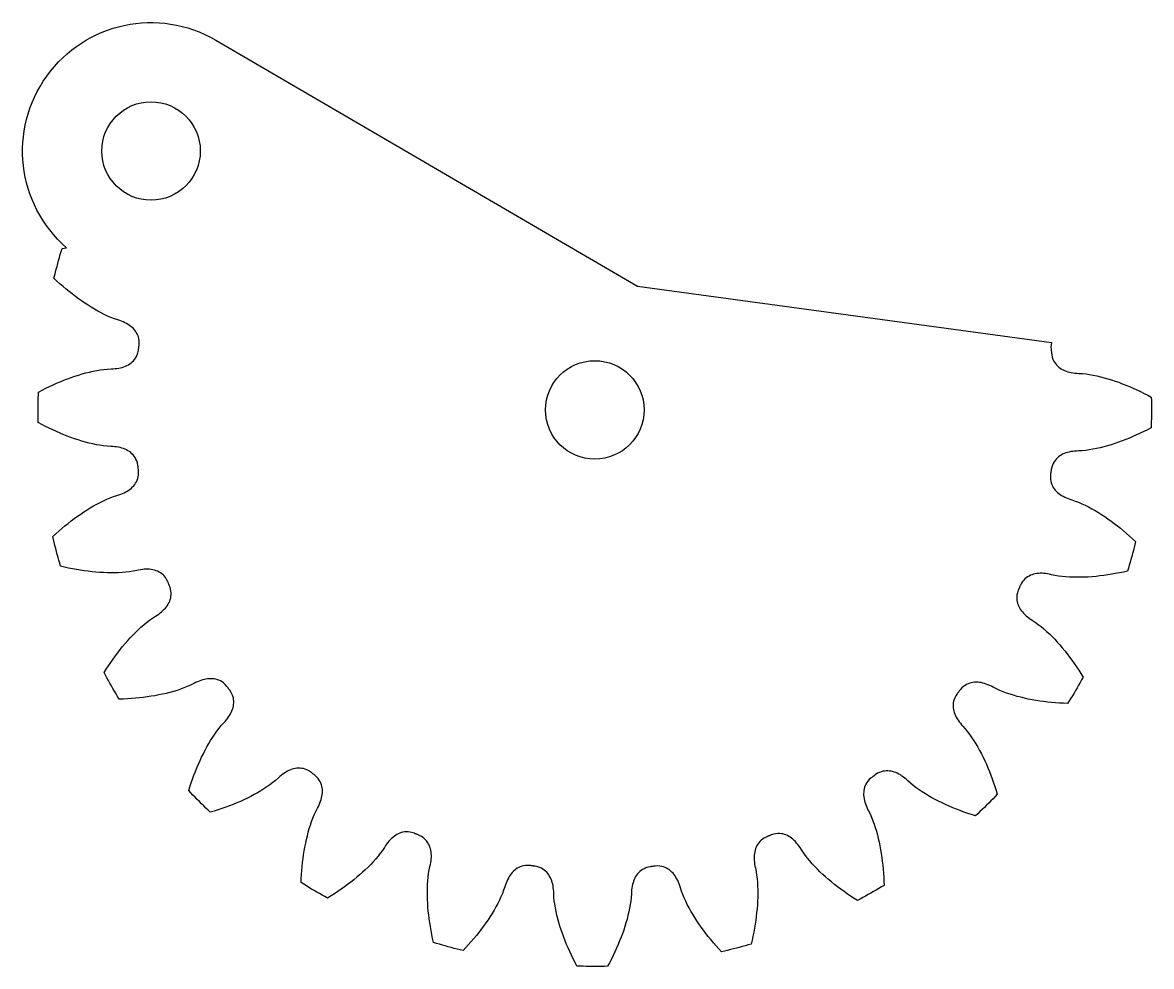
# Model space of a CAD drawing. Header units: millimetres. Extents: x -10.7 to 15.7, y 37.1 to 59.1.
import ezdxf

# ---------------------------------------------------------------- set-up
doc = ezdxf.new("R2010")
doc.units = ezdxf.units.MM
doc.layers.get('0').update_dxf_attribs({"linetype": 'CONTINUOUS'})

msp = doc.modelspace()

# ---------------------------------------------------------------- linework, layer by layer
msp.add_lwpolyline([(-6.153, 58.73), (3.696, 52.983), (13.366, 51.664), (13.364, 51.656), (13.356, 51.614), (13.353, 51.565), (13.357, 51.502), (13.358, 51.491), (13.36, 51.479), (13.361, 51.468), (13.363, 51.456), (13.364, 51.445), (13.366, 51.434), (13.367, 51.422), (13.368, 51.411), (13.37, 51.399), (13.371, 51.388), (13.383, 51.326), (13.399, 51.28), (13.416, 51.241), (13.437, 51.204), (13.459, 51.172), (13.484, 51.142), (13.511, 51.115), (13.54, 51.089), (13.57, 51.067), (13.602, 51.046), (13.636, 51.027), (13.671, 51.011), (13.708, 50.996), (13.746, 50.983), (13.786, 50.973), (13.827, 50.964), (13.87, 50.957), (13.913, 50.951), (13.959, 50.947), (14.005, 50.945), (14.089, 50.94), (14.173, 50.931), (14.257, 50.919), (14.342, 50.904), (14.426, 50.886), (14.511, 50.866), (14.596, 50.844), (14.68, 50.82), (14.765, 50.794), (14.85, 50.766), (14.935, 50.736), (15.02, 50.704), (15.104, 50.67), (15.189, 50.635), (15.274, 50.598), (15.359, 50.559), (15.443, 50.519), (15.528, 50.477), (15.612, 50.434), (15.696, 50.389), (15.698, 50.317), (15.699, 50.246), (15.699, 50.174), (15.7, 50.103), (15.7, 50.031), (15.699, 49.96), (15.698, 49.888), (15.697, 49.816), (15.695, 49.745), (15.693, 49.673), (15.608, 49.629), (15.524, 49.587), (15.439, 49.545), (15.354, 49.506), (15.269, 49.468), (15.184, 49.432), (15.099, 49.397), (15.013, 49.365), (14.928, 49.334), (14.843, 49.305), (14.758, 49.277), (14.673, 49.252), (14.588, 49.228), (14.503, 49.207), (14.418, 49.188), (14.334, 49.171), (14.249, 49.157), (14.165, 49.146), (14.081, 49.137), (13.997, 49.133), (13.95, 49.131), (13.905, 49.128), (13.861, 49.123), (13.818, 49.116), (13.777, 49.107), (13.737, 49.097), (13.699, 49.085), (13.662, 49.07), (13.626, 49.054), (13.593, 49.036), (13.56, 49.015), (13.53, 48.993), (13.501, 48.967), (13.474, 48.941), (13.449, 48.911), (13.426, 48.879), (13.405, 48.843), (13.387, 48.804), (13.371, 48.757), (13.359, 48.696), (13.357, 48.684), (13.356, 48.673), (13.354, 48.662), (13.353, 48.65), (13.351, 48.639), (13.35, 48.627), (13.348, 48.616), (13.346, 48.604), (13.345, 48.593), (13.343, 48.582), (13.339, 48.519), (13.342, 48.47), (13.349, 48.428), (13.359, 48.387), (13.373, 48.351), (13.389, 48.315), (13.407, 48.282), (13.428, 48.25), (13.452, 48.22), (13.477, 48.192), (13.505, 48.165), (13.535, 48.14), (13.567, 48.116), (13.6, 48.094), (13.636, 48.073), (13.674, 48.054), (13.713, 48.036), (13.754, 48.019), (13.797, 48.004), (13.841, 47.989), (13.921, 47.963), (13.999, 47.933), (14.078, 47.899), (14.155, 47.863), (14.232, 47.824), (14.309, 47.783), (14.385, 47.739), (14.461, 47.694), (14.536, 47.647), (14.61, 47.598), (14.685, 47.547), (14.758, 47.494), (14.832, 47.44), (14.904, 47.384), (14.977, 47.326), (15.048, 47.267), (15.12, 47.206), (15.19, 47.144), (15.261, 47.08), (15.33, 47.015), (15.313, 46.945), (15.296, 46.876), (15.278, 46.807), (15.26, 46.738), (15.241, 46.669), (15.222, 46.6), (15.203, 46.531), (15.183, 46.462), (15.163, 46.393), (15.142, 46.325), (15.049, 46.304), (14.956, 46.285), (14.863, 46.267), (14.771, 46.251), (14.679, 46.236), (14.588, 46.223), (14.497, 46.212), (14.406, 46.202), (14.316, 46.195), (14.226, 46.188), (14.137, 46.184), (14.048, 46.181), (13.96, 46.181), (13.872, 46.182), (13.785, 46.186), (13.699, 46.191), (13.614, 46.2), (13.529, 46.21), (13.446, 46.224), (13.364, 46.242), (13.319, 46.252), (13.274, 46.26), (13.23, 46.267), (13.187, 46.271), (13.145, 46.274), (13.104, 46.274), (13.063, 46.272), (13.024, 46.268), (12.986, 46.261), (12.948, 46.252), (12.912, 46.241), (12.877, 46.227), (12.842, 46.21), (12.809, 46.192), (12.777, 46.169), (12.747, 46.144), (12.717, 46.114), (12.69, 46.082), (12.663, 46.041), (12.634, 45.985), (12.63, 45.974), (12.626, 45.963), (12.621, 45.953), (12.617, 45.942), (12.612, 45.931), (12.608, 45.921), (12.603, 45.91), (12.599, 45.9), (12.594, 45.889), (12.59, 45.878), (12.57, 45.819), (12.559, 45.771), (12.555, 45.728), (12.555, 45.686), (12.559, 45.648), (12.565, 45.609), (12.574, 45.572), (12.586, 45.536), (12.601, 45.501), (12.619, 45.467), (12.638, 45.434), (12.661, 45.402), (12.685, 45.371), (12.712, 45.341), (12.741, 45.311), (12.772, 45.283), (12.806, 45.256), (12.841, 45.229), (12.878, 45.203), (12.917, 45.177), (12.988, 45.131), (13.056, 45.082), (13.123, 45.029), (13.188, 44.974), (13.253, 44.916), (13.316, 44.857), (13.378, 44.795), (13.44, 44.732), (13.5, 44.667), (13.559, 44.6), (13.618, 44.532), (13.675, 44.462), (13.732, 44.39), (13.788, 44.317), (13.843, 44.243), (13.897, 44.167), (13.95, 44.09), (14.002, 44.012), (14.053, 43.932), (14.104, 43.851), (14.069, 43.788), (14.034, 43.725), (13.999, 43.663), (13.964, 43.601), (13.928, 43.539), (13.892, 43.477), (13.855, 43.416), (13.818, 43.355), (13.781, 43.294), (13.743, 43.233), (13.648, 43.237), (13.553, 43.242), (13.459, 43.249), (13.366, 43.257), (13.273, 43.267), (13.182, 43.278), (13.091, 43.291), (13, 43.305), (12.911, 43.321), (12.823, 43.338), (12.736, 43.357), (12.649, 43.378), (12.564, 43.4), (12.48, 43.424), (12.397, 43.45), (12.315, 43.477), (12.235, 43.507), (12.156, 43.54), (12.079, 43.575), (12.004, 43.613), (11.963, 43.635), (11.922, 43.654), (11.881, 43.672), (11.841, 43.687), (11.801, 43.7), (11.761, 43.711), (11.722, 43.72), (11.683, 43.726), (11.644, 43.73), (11.606, 43.731), (11.567, 43.729), (11.53, 43.725), (11.492, 43.717), (11.455, 43.708), (11.419, 43.694), (11.383, 43.678), (11.347, 43.657), (11.312, 43.633), (11.275, 43.6), (11.233, 43.553), (11.226, 43.544), (11.219, 43.535), (11.212, 43.526), (11.205, 43.517), (11.198, 43.508), (11.191, 43.499), (11.184, 43.489), (11.177, 43.48), (11.17, 43.471), (11.162, 43.462), (11.128, 43.41), (11.105, 43.366), (11.09, 43.326), (11.079, 43.286), (11.072, 43.247), (11.068, 43.208), (11.068, 43.17), (11.07, 43.132), (11.076, 43.095), (11.084, 43.057), (11.094, 43.02), (11.108, 42.984), (11.123, 42.947), (11.141, 42.911), (11.162, 42.875), (11.185, 42.84), (11.21, 42.805), (11.237, 42.77), (11.266, 42.735), (11.298, 42.7), (11.353, 42.638), (11.406, 42.572), (11.457, 42.504), (11.506, 42.433), (11.554, 42.361), (11.599, 42.287), (11.644, 42.212), (11.686, 42.135), (11.728, 42.056), (11.768, 41.976), (11.807, 41.895), (11.844, 41.813), (11.881, 41.729), (11.916, 41.644), (11.949, 41.558), (11.982, 41.471), (12.013, 41.383), (12.043, 41.293), (12.072, 41.203), (12.1, 41.112), (12.051, 41.06), (12.001, 41.009), (11.951, 40.958), (11.9, 40.907), (11.849, 40.856), (11.798, 40.806), (11.747, 40.756), (11.696, 40.707), (11.644, 40.657), (11.592, 40.608), (11.501, 40.637), (11.411, 40.666), (11.322, 40.697), (11.234, 40.73), (11.147, 40.763), (11.061, 40.798), (10.976, 40.833), (10.893, 40.87), (10.811, 40.909), (10.73, 40.948), (10.651, 40.989), (10.573, 41.031), (10.496, 41.075), (10.421, 41.12), (10.347, 41.166), (10.276, 41.214), (10.206, 41.264), (10.138, 41.315), (10.073, 41.369), (10.011, 41.425), (9.976, 41.457), (9.942, 41.487), (9.907, 41.514), (9.872, 41.539), (9.837, 41.563), (9.801, 41.583), (9.765, 41.602), (9.729, 41.618), (9.693, 41.631), (9.656, 41.642), (9.618, 41.651), (9.581, 41.656), (9.543, 41.659), (9.505, 41.659), (9.466, 41.655), (9.427, 41.649), (9.387, 41.638), (9.347, 41.624), (9.302, 41.602), (9.25, 41.567), (9.241, 41.56), (9.232, 41.553), (9.223, 41.546), (9.214, 41.539), (9.204, 41.532), (9.195, 41.525), (9.186, 41.519), (9.177, 41.512), (9.168, 41.505), (9.158, 41.498), (9.111, 41.456), (9.078, 41.42), (9.054, 41.385), (9.032, 41.349), (9.016, 41.314), (9.002, 41.277), (8.992, 41.24), (8.984, 41.203), (8.98, 41.165), (8.978, 41.127), (8.978, 41.088), (8.982, 41.05), (8.987, 41.01), (8.995, 40.971), (9.006, 40.931), (9.019, 40.891), (9.034, 40.851), (9.051, 40.81), (9.07, 40.768), (9.092, 40.727), (9.129, 40.652), (9.164, 40.575), (9.195, 40.496), (9.224, 40.415), (9.251, 40.333), (9.276, 40.25), (9.3, 40.165), (9.321, 40.08), (9.341, 39.993), (9.359, 39.906), (9.375, 39.817), (9.39, 39.728), (9.403, 39.638), (9.415, 39.547), (9.426, 39.455), (9.435, 39.362), (9.442, 39.269), (9.448, 39.175), (9.453, 39.08), (9.456, 38.985), (9.394, 38.948), (9.333, 38.911), (9.271, 38.875), (9.21, 38.839), (9.148, 38.803), (9.085, 38.768), (9.023, 38.733), (8.96, 38.698), (8.897, 38.664), (8.834, 38.63), (8.754, 38.681), (8.675, 38.733), (8.597, 38.786), (8.52, 38.84), (8.445, 38.895), (8.371, 38.95), (8.298, 39.007), (8.227, 39.064), (8.158, 39.122), (8.09, 39.181), (8.024, 39.241), (7.959, 39.302), (7.897, 39.364), (7.836, 39.427), (7.777, 39.491), (7.72, 39.556), (7.665, 39.622), (7.613, 39.689), (7.564, 39.758), (7.519, 39.828), (7.494, 39.868), (7.468, 39.905), (7.441, 39.941), (7.414, 39.974), (7.386, 40.006), (7.357, 40.035), (7.327, 40.062), (7.296, 40.087), (7.265, 40.11), (7.232, 40.13), (7.198, 40.148), (7.164, 40.163), (7.127, 40.175), (7.091, 40.185), (7.052, 40.192), (7.013, 40.196), (6.971, 40.196), (6.929, 40.192), (6.88, 40.182), (6.821, 40.163), (6.81, 40.158), (6.8, 40.154), (6.789, 40.149), (6.778, 40.145), (6.768, 40.141), (6.757, 40.136), (6.746, 40.132), (6.735, 40.128), (6.725, 40.123), (6.714, 40.119), (6.658, 40.091), (6.617, 40.064), (6.584, 40.037), (6.554, 40.008), (6.529, 39.978), (6.506, 39.946), (6.487, 39.913), (6.469, 39.879), (6.455, 39.844), (6.443, 39.808), (6.434, 39.77), (6.428, 39.732), (6.423, 39.692), (6.42, 39.652), (6.42, 39.611), (6.423, 39.569), (6.427, 39.526), (6.432, 39.482), (6.44, 39.437), (6.45, 39.392), (6.467, 39.309), (6.48, 39.226), (6.49, 39.141), (6.498, 39.056), (6.502, 38.97), (6.505, 38.883), (6.506, 38.796), (6.504, 38.707), (6.501, 38.619), (6.496, 38.529), (6.489, 38.44), (6.48, 38.35), (6.47, 38.259), (6.457, 38.168), (6.444, 38.077), (6.428, 37.985), (6.411, 37.893), (6.393, 37.8), (6.373, 37.707), (6.351, 37.614), (6.282, 37.595), (6.213, 37.575), (6.144, 37.556), (6.075, 37.537), (6.006, 37.519), (5.937, 37.501), (5.868, 37.483), (5.798, 37.466), (5.729, 37.449), (5.659, 37.433), (5.594, 37.503), (5.531, 37.574), (5.47, 37.645), (5.41, 37.717), (5.351, 37.789), (5.294, 37.862), (5.239, 37.935), (5.185, 38.009), (5.133, 38.083), (5.083, 38.158), (5.034, 38.233), (4.988, 38.309), (4.943, 38.385), (4.901, 38.461), (4.86, 38.538), (4.822, 38.615), (4.786, 38.693), (4.754, 38.772), (4.724, 38.851), (4.698, 38.931), (4.684, 38.975), (4.669, 39.018), (4.653, 39.059), (4.635, 39.099), (4.616, 39.137), (4.596, 39.172), (4.574, 39.206), (4.55, 39.238), (4.526, 39.268), (4.499, 39.296), (4.471, 39.322), (4.442, 39.346), (4.41, 39.367), (4.377, 39.386), (4.341, 39.403), (4.305, 39.416), (4.264, 39.427), (4.222, 39.435), (4.173, 39.438), (4.111, 39.434), (4.099, 39.433), (4.088, 39.431), (4.076, 39.43), (4.065, 39.428), (4.054, 39.427), (4.042, 39.425), (4.031, 39.424), (4.019, 39.422), (4.008, 39.421), (3.996, 39.42), (3.935, 39.407), (3.888, 39.392), (3.849, 39.374), (3.813, 39.354), (3.781, 39.331), (3.75, 39.307), (3.723, 39.28), (3.698, 39.251), (3.675, 39.221), (3.654, 39.189), (3.636, 39.155), (3.619, 39.12), (3.605, 39.083), (3.592, 39.045), (3.581, 39.005), (3.572, 38.964), (3.565, 38.921), (3.559, 38.877), (3.555, 38.832), (3.553, 38.785), (3.548, 38.702), (3.539, 38.618), (3.527, 38.534), (3.512, 38.449), (3.494, 38.365), (3.475, 38.28), (3.452, 38.195), (3.428, 38.111), (3.402, 38.026), (3.374, 37.941), (3.344, 37.856), (3.312, 37.771), (3.279, 37.686), (3.243, 37.602), (3.206, 37.517), (3.168, 37.432), (3.128, 37.348), (3.086, 37.263), (3.042, 37.179), (2.997, 37.095), (2.926, 37.093), (2.854, 37.092), (2.783, 37.091), (2.711, 37.091), (2.64, 37.091), (2.568, 37.092), (2.496, 37.093), (2.425, 37.094), (2.353, 37.096), (2.282, 37.098), (2.238, 37.183), (2.195, 37.267), (2.154, 37.352), (2.114, 37.437), (2.077, 37.522), (2.04, 37.607), (2.006, 37.692), (1.973, 37.777), (1.942, 37.863), (1.913, 37.948), (1.886, 38.033), (1.86, 38.118), (1.837, 38.203), (1.816, 38.288), (1.796, 38.372), (1.78, 38.457), (1.765, 38.542), (1.754, 38.626), (1.746, 38.71), (1.742, 38.794), (1.74, 38.84), (1.736, 38.886), (1.731, 38.93), (1.724, 38.972), (1.716, 39.014), (1.705, 39.054), (1.693, 39.092), (1.678, 39.129), (1.663, 39.164), (1.644, 39.198), (1.624, 39.231), (1.601, 39.261), (1.576, 39.29), (1.549, 39.317), (1.519, 39.342), (1.487, 39.365), (1.451, 39.385), (1.412, 39.404), (1.366, 39.419), (1.304, 39.432), (1.293, 39.434), (1.282, 39.435), (1.27, 39.437), (1.259, 39.438), (1.247, 39.44), (1.236, 39.441), (1.224, 39.443), (1.213, 39.444), (1.202, 39.446), (1.19, 39.448), (1.128, 39.452), (1.079, 39.449), (1.036, 39.442), (0.996, 39.432), (0.959, 39.418), (0.923, 39.402), (0.89, 39.383), (0.858, 39.362), (0.829, 39.339), (0.8, 39.313), (0.773, 39.286), (0.749, 39.256), (0.725, 39.224), (0.702, 39.19), (0.682, 39.155), (0.663, 39.117), (0.645, 39.078), (0.628, 39.037), (0.612, 38.994), (0.598, 38.95), (0.571, 38.87), (0.541, 38.791), (0.508, 38.713), (0.471, 38.636), (0.432, 38.559), (0.391, 38.482), (0.348, 38.406), (0.303, 38.33), (0.255, 38.255), (0.206, 38.18), (0.155, 38.106), (0.103, 38.032), (0.048, 37.959), (-0.008, 37.886), (-0.065, 37.814), (-0.125, 37.742), (-0.185, 37.671), (-0.248, 37.6), (-0.311, 37.53), (-0.377, 37.46), (-0.446, 37.478), (-0.515, 37.495), (-0.585, 37.513), (-0.654, 37.531), (-0.723, 37.55), (-0.792, 37.569), (-0.861, 37.588), (-0.93, 37.608), (-0.998, 37.628), (-1.067, 37.649), (-1.088, 37.742), (-1.107, 37.835), (-1.125, 37.928), (-1.141, 38.02), (-1.155, 38.112), (-1.168, 38.203), (-1.179, 38.294), (-1.189, 38.385), (-1.197, 38.475), (-1.203, 38.565), (-1.208, 38.654), (-1.21, 38.743), (-1.211, 38.831), (-1.209, 38.919), (-1.206, 39.006), (-1.2, 39.092), (-1.192, 39.177), (-1.181, 39.261), (-1.167, 39.345), (-1.15, 39.427), (-1.139, 39.472), (-1.131, 39.517), (-1.125, 39.561), (-1.12, 39.604), (-1.118, 39.646), (-1.117, 39.687), (-1.119, 39.727), (-1.124, 39.767), (-1.13, 39.805), (-1.139, 39.843), (-1.151, 39.879), (-1.164, 39.914), (-1.181, 39.949), (-1.2, 39.982), (-1.223, 40.014), (-1.248, 40.044), (-1.277, 40.073), (-1.31, 40.101), (-1.351, 40.128), (-1.407, 40.156), (-1.418, 40.161), (-1.428, 40.165), (-1.439, 40.17), (-1.449, 40.174), (-1.46, 40.179), (-1.471, 40.183), (-1.481, 40.188), (-1.492, 40.192), (-1.503, 40.197), (-1.513, 40.201), (-1.572, 40.221), (-1.621, 40.231), (-1.663, 40.235), (-1.705, 40.236), (-1.744, 40.232), (-1.783, 40.226), (-1.819, 40.216), (-1.856, 40.205), (-1.891, 40.19), (-1.925, 40.172), (-1.958, 40.152), (-1.989, 40.13), (-2.021, 40.106), (-2.051, 40.079), (-2.08, 40.05), (-2.108, 40.018), (-2.136, 39.985), (-2.163, 39.95), (-2.189, 39.913), (-2.214, 39.873), (-2.26, 39.803), (-2.31, 39.735), (-2.363, 39.668), (-2.418, 39.603), (-2.475, 39.538), (-2.535, 39.475), (-2.596, 39.413), (-2.66, 39.351), (-2.725, 39.291), (-2.792, 39.232), (-2.86, 39.173), (-2.93, 39.116), (-3.001, 39.059), (-3.074, 39.003), (-3.149, 38.948), (-3.224, 38.894), (-3.302, 38.841), (-3.38, 38.789), (-3.46, 38.737), (-3.541, 38.687), (-3.604, 38.722), (-3.666, 38.756), (-3.728, 38.792), (-3.79, 38.827), (-3.852, 38.863), (-3.914, 38.899), (-3.976, 38.936), (-4.037, 38.973), (-4.098, 39.01), (-4.159, 39.048), (-4.155, 39.143), (-4.149, 39.238), (-4.142, 39.332), (-4.134, 39.425), (-4.124, 39.518), (-4.113, 39.609), (-4.101, 39.7), (-4.086, 39.79), (-4.071, 39.88), (-4.053, 39.968), (-4.034, 40.055), (-4.014, 40.142), (-3.992, 40.227), (-3.968, 40.311), (-3.942, 40.394), (-3.914, 40.476), (-3.884, 40.556), (-3.852, 40.635), (-3.817, 40.712), (-3.779, 40.786), (-3.757, 40.828), (-3.737, 40.869), (-3.72, 40.91), (-3.705, 40.95), (-3.691, 40.99), (-3.68, 41.029), (-3.672, 41.069), (-3.666, 41.108), (-3.662, 41.147), (-3.661, 41.185), (-3.663, 41.224), (-3.667, 41.261), (-3.674, 41.299), (-3.684, 41.335), (-3.697, 41.372), (-3.713, 41.408), (-3.734, 41.444), (-3.759, 41.479), (-3.792, 41.516), (-3.838, 41.558), (-3.847, 41.565), (-3.857, 41.572), (-3.866, 41.579), (-3.875, 41.586), (-3.884, 41.593), (-3.893, 41.6), (-3.902, 41.607), (-3.911, 41.614), (-3.92, 41.621), (-3.929, 41.628), (-3.981, 41.663), (-4.025, 41.686), (-4.065, 41.7), (-4.106, 41.712), (-4.144, 41.718), (-4.183, 41.722), (-4.221, 41.723), (-4.26, 41.72), (-4.297, 41.715), (-4.334, 41.707), (-4.371, 41.696), (-4.408, 41.683), (-4.444, 41.668), (-4.48, 41.649), (-4.516, 41.629), (-4.551, 41.606), (-4.587, 41.581), (-4.622, 41.554), (-4.657, 41.525), (-4.691, 41.493), (-4.754, 41.438), (-4.82, 41.385), (-4.888, 41.334), (-4.958, 41.285), (-5.03, 41.237), (-5.104, 41.191), (-5.18, 41.147), (-5.257, 41.104), (-5.335, 41.063), (-5.415, 41.023), (-5.496, 40.984), (-5.579, 40.947), (-5.662, 40.91), (-5.747, 40.875), (-5.833, 40.842), (-5.921, 40.809), (-6.009, 40.778), (-6.098, 40.747), (-6.188, 40.719), (-6.28, 40.691), (-6.331, 40.74), (-6.383, 40.79), (-6.434, 40.84), (-6.485, 40.891), (-6.535, 40.941), (-6.585, 40.992), (-6.635, 41.044), (-6.685, 41.095), (-6.734, 41.147), (-6.783, 41.199), (-6.755, 41.29), (-6.725, 41.38), (-6.694, 41.469), (-6.662, 41.557), (-6.629, 41.644), (-6.594, 41.73), (-6.558, 41.814), (-6.521, 41.898), (-6.483, 41.98), (-6.443, 42.061), (-6.403, 42.14), (-6.36, 42.218), (-6.317, 42.295), (-6.272, 42.37), (-6.225, 42.444), (-6.177, 42.515), (-6.128, 42.585), (-6.076, 42.653), (-6.023, 42.718), (-5.966, 42.78), (-5.935, 42.814), (-5.905, 42.849), (-5.878, 42.884), (-5.852, 42.919), (-5.829, 42.954), (-5.808, 42.989), (-5.79, 43.025), (-5.774, 43.062), (-5.76, 43.098), (-5.749, 43.135), (-5.741, 43.172), (-5.735, 43.21), (-5.733, 43.248), (-5.732, 43.286), (-5.736, 43.325), (-5.742, 43.364), (-5.753, 43.404), (-5.768, 43.444), (-5.79, 43.488), (-5.824, 43.541), (-5.831, 43.55), (-5.838, 43.559), (-5.845, 43.568), (-5.852, 43.577), (-5.859, 43.587), (-5.866, 43.596), (-5.873, 43.605), (-5.88, 43.614), (-5.887, 43.623), (-5.894, 43.633), (-5.935, 43.68), (-5.972, 43.712), (-6.007, 43.737), (-6.043, 43.759), (-6.078, 43.775), (-6.115, 43.789), (-6.151, 43.799), (-6.189, 43.807), (-6.226, 43.811), (-6.265, 43.813), (-6.303, 43.813), (-6.342, 43.809), (-6.381, 43.804), (-6.421, 43.795), (-6.46, 43.785), (-6.501, 43.772), (-6.541, 43.757), (-6.582, 43.74), (-6.623, 43.721), (-6.665, 43.699), (-6.74, 43.662), (-6.817, 43.627), (-6.896, 43.596), (-6.976, 43.567), (-7.058, 43.54), (-7.142, 43.515), (-7.226, 43.491), (-7.312, 43.47), (-7.398, 43.45), (-7.486, 43.432), (-7.574, 43.416), (-7.663, 43.401), (-7.754, 43.387), (-7.845, 43.376), (-7.937, 43.365), (-8.029, 43.356), (-8.123, 43.349), (-8.217, 43.343), (-8.311, 43.338), (-8.407, 43.335), (-8.444, 43.396), (-8.481, 43.458), (-8.517, 43.519), (-8.553, 43.581), (-8.589, 43.643), (-8.624, 43.706), (-8.659, 43.768), (-8.694, 43.831), (-8.728, 43.893), (-8.762, 43.956), (-8.711, 44.037), (-8.658, 44.116), (-8.606, 44.194), (-8.552, 44.271), (-8.497, 44.346), (-8.441, 44.42), (-8.385, 44.493), (-8.328, 44.563), (-8.269, 44.633), (-8.21, 44.701), (-8.15, 44.767), (-8.089, 44.831), (-8.027, 44.894), (-7.965, 44.955), (-7.901, 45.014), (-7.836, 45.071), (-7.77, 45.126), (-7.702, 45.178), (-7.634, 45.227), (-7.563, 45.272), (-7.524, 45.297), (-7.486, 45.323), (-7.451, 45.349), (-7.417, 45.377), (-7.386, 45.405), (-7.356, 45.433), (-7.329, 45.463), (-7.304, 45.495), (-7.282, 45.526), (-7.262, 45.559), (-7.244, 45.593), (-7.229, 45.627), (-7.216, 45.664), (-7.206, 45.7), (-7.2, 45.739), (-7.196, 45.778), (-7.196, 45.82), (-7.2, 45.862), (-7.209, 45.911), (-7.229, 45.97), (-7.233, 45.981), (-7.238, 45.991), (-7.242, 46.002), (-7.247, 46.013), (-7.251, 46.023), (-7.255, 46.034), (-7.26, 46.045), (-7.264, 46.055), (-7.268, 46.066), (-7.273, 46.077), (-7.3, 46.133), (-7.327, 46.174), (-7.354, 46.207), (-7.384, 46.237), (-7.414, 46.262), (-7.446, 46.285), (-7.478, 46.304), (-7.513, 46.322), (-7.548, 46.335), (-7.584, 46.347), (-7.621, 46.357), (-7.66, 46.363), (-7.699, 46.368), (-7.739, 46.371), (-7.781, 46.371), (-7.823, 46.368), (-7.866, 46.364), (-7.91, 46.358), (-7.954, 46.351), (-8, 46.341), (-8.082, 46.324), (-8.166, 46.311), (-8.25, 46.301), (-8.335, 46.293), (-8.422, 46.288), (-8.508, 46.286), (-8.596, 46.285), (-8.684, 46.287), (-8.773, 46.29), (-8.862, 46.295), (-8.952, 46.302), (-9.042, 46.311), (-9.133, 46.321), (-9.224, 46.333), (-9.315, 46.347), (-9.407, 46.363), (-9.499, 46.38), (-9.591, 46.398), (-9.684, 46.418), (-9.777, 46.44), (-9.797, 46.509), (-9.816, 46.578), (-9.836, 46.646), (-9.854, 46.716), (-9.873, 46.785), (-9.891, 46.854), (-9.908, 46.923), (-9.926, 46.993), (-9.943, 47.062), (-9.959, 47.132), (-9.889, 47.196), (-9.818, 47.26), (-9.747, 47.321), (-9.675, 47.381), (-9.602, 47.44), (-9.53, 47.497), (-9.456, 47.552), (-9.383, 47.606), (-9.308, 47.658), (-9.234, 47.708), (-9.159, 47.757), (-9.083, 47.803), (-9.007, 47.848), (-8.93, 47.89), (-8.854, 47.931), (-8.776, 47.969), (-8.698, 48.004), (-8.62, 48.037), (-8.541, 48.067), (-8.461, 48.093), (-8.416, 48.106), (-8.373, 48.122), (-8.332, 48.138), (-8.293, 48.156), (-8.255, 48.174), (-8.219, 48.195), (-8.185, 48.217), (-8.153, 48.24), (-8.123, 48.265), (-8.095, 48.291), (-8.069, 48.32), (-8.046, 48.349), (-8.024, 48.381), (-8.005, 48.414), (-7.989, 48.449), (-7.975, 48.486), (-7.964, 48.526), (-7.957, 48.569), (-7.954, 48.618), (-7.957, 48.68), (-7.959, 48.692), (-7.96, 48.703), (-7.962, 48.714), (-7.963, 48.726), (-7.965, 48.737), (-7.966, 48.749), (-7.968, 48.76), (-7.969, 48.772), (-7.97, 48.783), (-7.972, 48.795), (-7.984, 48.856), (-7.999, 48.903), (-8.017, 48.942), (-8.038, 48.978), (-8.06, 49.01), (-8.085, 49.041), (-8.112, 49.067), (-8.14, 49.093), (-8.171, 49.116), (-8.203, 49.137), (-8.236, 49.155), (-8.271, 49.171), (-8.308, 49.186), (-8.347, 49.199), (-8.386, 49.21), (-8.428, 49.219), (-8.47, 49.226), (-8.514, 49.232), (-8.559, 49.235), (-8.606, 49.238), (-8.69, 49.243), (-8.774, 49.252), (-8.858, 49.264), (-8.942, 49.279), (-9.027, 49.296), (-9.112, 49.316), (-9.196, 49.338), (-9.281, 49.363), (-9.366, 49.389), (-9.451, 49.417), (-9.535, 49.447), (-9.62, 49.479), (-9.705, 49.512), (-9.79, 49.547), (-9.875, 49.584), (-9.959, 49.623), (-10.044, 49.663), (-10.128, 49.705), (-10.213, 49.749), (-10.297, 49.794), (-10.298, 49.865), (-10.299, 49.937), (-10.3, 50.008), (-10.3, 50.08), (-10.3, 50.151), (-10.3, 50.223), (-10.299, 50.294), (-10.297, 50.366), (-10.296, 50.438), (-10.294, 50.509), (-10.209, 50.553), (-10.124, 50.596), (-10.039, 50.637), (-9.954, 50.676), (-9.869, 50.714), (-9.784, 50.75), (-9.699, 50.785), (-9.614, 50.818), (-9.529, 50.849), (-9.444, 50.878), (-9.359, 50.905), (-9.274, 50.931), (-9.189, 50.954), (-9.104, 50.975), (-9.019, 50.994), (-8.934, 51.011), (-8.85, 51.025), (-8.766, 51.037), (-8.681, 51.045), (-8.598, 51.049), (-8.551, 51.051), (-8.506, 51.055), (-8.462, 51.06), (-8.419, 51.067), (-8.378, 51.075), (-8.338, 51.085), (-8.299, 51.098), (-8.263, 51.112), (-8.227, 51.128), (-8.193, 51.147), (-8.161, 51.167), (-8.131, 51.19), (-8.102, 51.215), (-8.075, 51.241), (-8.05, 51.272), (-8.027, 51.303), (-8.006, 51.34), (-7.988, 51.379), (-7.972, 51.425), (-7.959, 51.486), (-7.958, 51.498), (-7.956, 51.509), (-7.955, 51.521), (-7.953, 51.532), (-7.952, 51.544), (-7.95, 51.555), (-7.949, 51.566), (-7.947, 51.578), (-7.945, 51.589), (-7.944, 51.601), (-7.94, 51.663), (-7.942, 51.712), (-7.949, 51.755), (-7.96, 51.795), (-7.973, 51.832), (-7.989, 51.868), (-8.008, 51.9), (-8.029, 51.933), (-8.053, 51.962), (-8.078, 51.991), (-8.106, 52.018), (-8.136, 52.042), (-8.167, 52.066), (-8.201, 52.089), (-8.237, 52.109), (-8.274, 52.128), (-8.314, 52.146), (-8.355, 52.163), (-8.397, 52.179), (-8.442, 52.193), (-8.521, 52.219), (-8.6, 52.25), (-8.678, 52.283), (-8.756, 52.32), (-8.833, 52.359), (-8.91, 52.4), (-8.986, 52.443), (-9.061, 52.488), (-9.136, 52.535), (-9.211, 52.585), (-9.285, 52.636), (-9.359, 52.688), (-9.432, 52.743), (-9.505, 52.799), (-9.577, 52.856), (-9.649, 52.915), (-9.72, 52.976), (-9.791, 53.038), (-9.861, 53.102), (-9.931, 53.167), (-9.914, 53.237), (-9.896, 53.306), (-9.879, 53.376), (-9.86, 53.445), (-9.842, 53.514), (-9.823, 53.583), (-9.803, 53.652), (-9.783, 53.721), (-9.763, 53.789), (-9.743, 53.858), (-9.65, 53.878), (-9.639, 53.881, -0.909165)], format="xyb", close=True)
msp.add_lwpolyline([(-6.153, 58.73), (3.696, 52.983), (13.366, 51.664), (13.364, 51.656), (13.356, 51.614), (13.353, 51.565), (13.357, 51.502), (13.358, 51.491), (13.36, 51.479), (13.361, 51.468), (13.363, 51.456), (13.364, 51.445), (13.366, 51.434), (13.367, 51.422), (13.368, 51.411), (13.37, 51.399), (13.371, 51.388), (13.383, 51.326), (13.399, 51.28), (13.416, 51.241), (13.437, 51.204), (13.459, 51.172), (13.484, 51.142), (13.511, 51.115), (13.54, 51.089), (13.57, 51.067), (13.602, 51.046), (13.636, 51.027), (13.671, 51.011), (13.708, 50.996), (13.746, 50.983), (13.786, 50.973), (13.827, 50.964), (13.87, 50.957), (13.913, 50.951), (13.959, 50.947), (14.005, 50.945), (14.089, 50.94), (14.173, 50.931), (14.257, 50.919), (14.342, 50.904), (14.426, 50.886), (14.511, 50.866), (14.596, 50.844), (14.68, 50.82), (14.765, 50.794), (14.85, 50.766), (14.935, 50.736), (15.02, 50.704), (15.104, 50.67), (15.189, 50.635), (15.274, 50.598), (15.359, 50.559), (15.443, 50.519), (15.528, 50.477), (15.612, 50.434), (15.696, 50.389), (15.698, 50.317), (15.699, 50.246), (15.699, 50.174), (15.7, 50.103), (15.7, 50.031), (15.699, 49.96), (15.698, 49.888), (15.697, 49.816), (15.695, 49.745), (15.693, 49.673), (15.608, 49.629), (15.524, 49.587), (15.439, 49.545), (15.354, 49.506), (15.269, 49.468), (15.184, 49.432), (15.099, 49.397), (15.013, 49.365), (14.928, 49.334), (14.843, 49.305), (14.758, 49.277), (14.673, 49.252), (14.588, 49.228), (14.503, 49.207), (14.418, 49.188), (14.334, 49.171), (14.249, 49.157), (14.165, 49.146), (14.081, 49.137), (13.997, 49.133), (13.95, 49.131), (13.905, 49.128), (13.861, 49.123), (13.818, 49.116), (13.777, 49.107), (13.737, 49.097), (13.699, 49.085), (13.662, 49.07), (13.626, 49.054), (13.593, 49.036), (13.56, 49.015), (13.53, 48.993), (13.501, 48.967), (13.474, 48.941), (13.449, 48.911), (13.426, 48.879), (13.405, 48.843), (13.387, 48.804), (13.371, 48.757), (13.359, 48.696), (13.357, 48.684), (13.356, 48.673), (13.354, 48.662), (13.353, 48.65), (13.351, 48.639), (13.35, 48.627), (13.348, 48.616), (13.346, 48.604), (13.345, 48.593), (13.343, 48.582), (13.339, 48.519), (13.342, 48.47), (13.349, 48.428), (13.359, 48.387), (13.373, 48.351), (13.389, 48.315), (13.407, 48.282), (13.428, 48.25), (13.452, 48.22), (13.477, 48.192), (13.505, 48.165), (13.535, 48.14), (13.567, 48.116), (13.6, 48.094), (13.636, 48.073), (13.674, 48.054), (13.713, 48.036), (13.754, 48.019), (13.797, 48.004), (13.841, 47.989), (13.921, 47.963), (13.999, 47.933), (14.078, 47.899), (14.155, 47.863), (14.232, 47.824), (14.309, 47.783), (14.385, 47.739), (14.461, 47.694), (14.536, 47.647), (14.61, 47.598), (14.685, 47.547), (14.758, 47.494), (14.832, 47.44), (14.904, 47.384), (14.977, 47.326), (15.048, 47.267), (15.12, 47.206), (15.19, 47.144), (15.261, 47.08), (15.33, 47.015), (15.313, 46.945), (15.296, 46.876), (15.278, 46.807), (15.26, 46.738), (15.241, 46.669), (15.222, 46.6), (15.203, 46.531), (15.183, 46.462), (15.163, 46.393), (15.142, 46.325), (15.049, 46.304), (14.956, 46.285), (14.863, 46.267), (14.771, 46.251), (14.679, 46.236), (14.588, 46.223), (14.497, 46.212), (14.406, 46.202), (14.316, 46.195), (14.226, 46.188), (14.137, 46.184), (14.048, 46.181), (13.96, 46.181), (13.872, 46.182), (13.785, 46.186), (13.699, 46.191), (13.614, 46.2), (13.529, 46.21), (13.446, 46.224), (13.364, 46.242), (13.319, 46.252), (13.274, 46.26), (13.23, 46.267), (13.187, 46.271), (13.145, 46.274), (13.104, 46.274), (13.063, 46.272), (13.024, 46.268), (12.986, 46.261), (12.948, 46.252), (12.912, 46.241), (12.877, 46.227), (12.842, 46.21), (12.809, 46.192), (12.777, 46.169), (12.747, 46.144), (12.717, 46.114), (12.69, 46.082), (12.663, 46.041), (12.634, 45.985), (12.63, 45.974), (12.626, 45.963), (12.621, 45.953), (12.617, 45.942), (12.612, 45.931), (12.608, 45.921), (12.603, 45.91), (12.599, 45.9), (12.594, 45.889), (12.59, 45.878), (12.57, 45.819), (12.559, 45.771), (12.555, 45.728), (12.555, 45.686), (12.559, 45.648), (12.565, 45.609), (12.574, 45.572), (12.586, 45.536), (12.601, 45.501), (12.619, 45.467), (12.638, 45.434), (12.661, 45.402), (12.685, 45.371), (12.712, 45.341), (12.741, 45.311), (12.772, 45.283), (12.806, 45.256), (12.841, 45.229), (12.878, 45.203), (12.917, 45.177), (12.988, 45.131), (13.056, 45.082), (13.123, 45.029), (13.188, 44.974), (13.253, 44.916), (13.316, 44.857), (13.378, 44.795), (13.44, 44.732), (13.5, 44.667), (13.559, 44.6), (13.618, 44.532), (13.675, 44.462), (13.732, 44.39), (13.788, 44.317), (13.843, 44.243), (13.897, 44.167), (13.95, 44.09), (14.002, 44.012), (14.053, 43.932), (14.104, 43.851), (14.069, 43.788), (14.034, 43.725), (13.999, 43.663), (13.964, 43.601), (13.928, 43.539), (13.892, 43.477), (13.855, 43.416), (13.818, 43.355), (13.781, 43.294), (13.743, 43.233), (13.648, 43.237), (13.553, 43.242), (13.459, 43.249), (13.366, 43.257), (13.273, 43.267), (13.182, 43.278), (13.091, 43.291), (13, 43.305), (12.911, 43.321), (12.823, 43.338), (12.736, 43.357), (12.649, 43.378), (12.564, 43.4), (12.48, 43.424), (12.397, 43.45), (12.315, 43.477), (12.235, 43.507), (12.156, 43.54), (12.079, 43.575), (12.004, 43.613), (11.963, 43.635), (11.922, 43.654), (11.881, 43.672), (11.841, 43.687), (11.801, 43.7), (11.761, 43.711), (11.722, 43.72), (11.683, 43.726), (11.644, 43.73), (11.606, 43.731), (11.567, 43.729), (11.53, 43.725), (11.492, 43.717), (11.455, 43.708), (11.419, 43.694), (11.383, 43.678), (11.347, 43.657), (11.312, 43.633), (11.275, 43.6), (11.233, 43.553), (11.226, 43.544), (11.219, 43.535), (11.212, 43.526), (11.205, 43.517), (11.198, 43.508), (11.191, 43.499), (11.184, 43.489), (11.177, 43.48), (11.17, 43.471), (11.162, 43.462), (11.128, 43.41), (11.105, 43.366), (11.09, 43.326), (11.079, 43.286), (11.072, 43.247), (11.068, 43.208), (11.068, 43.17), (11.07, 43.132), (11.076, 43.095), (11.084, 43.057), (11.094, 43.02), (11.108, 42.984), (11.123, 42.947), (11.141, 42.911), (11.162, 42.875), (11.185, 42.84), (11.21, 42.805), (11.237, 42.77), (11.266, 42.735), (11.298, 42.7), (11.353, 42.638), (11.406, 42.572), (11.457, 42.504), (11.506, 42.433), (11.554, 42.361), (11.599, 42.287), (11.644, 42.212), (11.686, 42.135), (11.728, 42.056), (11.768, 41.976), (11.807, 41.895), (11.844, 41.813), (11.881, 41.729), (11.916, 41.644), (11.949, 41.558), (11.982, 41.471), (12.013, 41.383), (12.043, 41.293), (12.072, 41.203), (12.1, 41.112), (12.051, 41.06), (12.001, 41.009), (11.951, 40.958), (11.9, 40.907), (11.849, 40.856), (11.798, 40.806), (11.747, 40.756), (11.696, 40.707), (11.644, 40.657), (11.592, 40.608), (11.501, 40.637), (11.411, 40.666), (11.322, 40.697), (11.234, 40.73), (11.147, 40.763), (11.061, 40.798), (10.976, 40.833), (10.893, 40.87), (10.811, 40.909), (10.73, 40.948), (10.651, 40.989), (10.573, 41.031), (10.496, 41.075), (10.421, 41.12), (10.347, 41.166), (10.276, 41.214), (10.206, 41.264), (10.138, 41.315), (10.073, 41.369), (10.011, 41.425), (9.976, 41.457), (9.942, 41.487), (9.907, 41.514), (9.872, 41.539), (9.837, 41.563), (9.801, 41.583), (9.765, 41.602), (9.729, 41.618), (9.693, 41.631), (9.656, 41.642), (9.618, 41.651), (9.581, 41.656), (9.543, 41.659), (9.505, 41.659), (9.466, 41.655), (9.427, 41.649), (9.387, 41.638), (9.347, 41.624), (9.302, 41.602), (9.25, 41.567), (9.241, 41.56), (9.232, 41.553), (9.223, 41.546), (9.214, 41.539), (9.204, 41.532), (9.195, 41.525), (9.186, 41.519), (9.177, 41.512), (9.168, 41.505), (9.158, 41.498), (9.111, 41.456), (9.078, 41.42), (9.054, 41.385), (9.032, 41.349), (9.016, 41.314), (9.002, 41.277), (8.992, 41.24), (8.984, 41.203), (8.98, 41.165), (8.978, 41.127), (8.978, 41.088), (8.982, 41.05), (8.987, 41.01), (8.995, 40.971), (9.006, 40.931), (9.019, 40.891), (9.034, 40.851), (9.051, 40.81), (9.07, 40.768), (9.092, 40.727), (9.129, 40.652), (9.164, 40.575), (9.195, 40.496), (9.224, 40.415), (9.251, 40.333), (9.276, 40.25), (9.3, 40.165), (9.321, 40.08), (9.341, 39.993), (9.359, 39.906), (9.375, 39.817), (9.39, 39.728), (9.403, 39.638), (9.415, 39.547), (9.426, 39.455), (9.435, 39.362), (9.442, 39.269), (9.448, 39.175), (9.453, 39.08), (9.456, 38.985), (9.394, 38.948), (9.333, 38.911), (9.271, 38.875), (9.21, 38.839), (9.148, 38.803), (9.085, 38.768), (9.023, 38.733), (8.96, 38.698), (8.897, 38.664), (8.834, 38.63), (8.754, 38.681), (8.675, 38.733), (8.597, 38.786), (8.52, 38.84), (8.445, 38.895), (8.371, 38.95), (8.298, 39.007), (8.227, 39.064), (8.158, 39.122), (8.09, 39.181), (8.024, 39.241), (7.959, 39.302), (7.897, 39.364), (7.836, 39.427), (7.777, 39.491), (7.72, 39.556), (7.665, 39.622), (7.613, 39.689), (7.564, 39.758), (7.519, 39.828), (7.494, 39.868), (7.468, 39.905), (7.441, 39.941), (7.414, 39.974), (7.386, 40.006), (7.357, 40.035), (7.327, 40.062), (7.296, 40.087), (7.265, 40.11), (7.232, 40.13), (7.198, 40.148), (7.164, 40.163), (7.127, 40.175), (7.091, 40.185), (7.052, 40.192), (7.013, 40.196), (6.971, 40.196), (6.929, 40.192), (6.88, 40.182), (6.821, 40.163), (6.81, 40.158), (6.8, 40.154), (6.789, 40.149), (6.778, 40.145), (6.768, 40.141), (6.757, 40.136), (6.746, 40.132), (6.735, 40.128), (6.725, 40.123), (6.714, 40.119), (6.658, 40.091), (6.617, 40.064), (6.584, 40.037), (6.554, 40.008), (6.529, 39.978), (6.506, 39.946), (6.487, 39.913), (6.469, 39.879), (6.455, 39.844), (6.443, 39.808), (6.434, 39.77), (6.428, 39.732), (6.423, 39.692), (6.42, 39.652), (6.42, 39.611), (6.423, 39.569), (6.427, 39.526), (6.432, 39.482), (6.44, 39.437), (6.45, 39.392), (6.467, 39.309), (6.48, 39.226), (6.49, 39.141), (6.498, 39.056), (6.502, 38.97), (6.505, 38.883), (6.506, 38.796), (6.504, 38.707), (6.501, 38.619), (6.496, 38.529), (6.489, 38.44), (6.48, 38.35), (6.47, 38.259), (6.457, 38.168), (6.444, 38.077), (6.428, 37.985), (6.411, 37.893), (6.393, 37.8), (6.373, 37.707), (6.351, 37.614), (6.282, 37.595), (6.213, 37.575), (6.144, 37.556), (6.075, 37.537), (6.006, 37.519), (5.937, 37.501), (5.868, 37.483), (5.798, 37.466), (5.729, 37.449), (5.659, 37.433), (5.594, 37.503), (5.531, 37.574), (5.47, 37.645), (5.41, 37.717), (5.351, 37.789), (5.294, 37.862), (5.239, 37.935), (5.185, 38.009), (5.133, 38.083), (5.083, 38.158), (5.034, 38.233), (4.988, 38.309), (4.943, 38.385), (4.901, 38.461), (4.86, 38.538), (4.822, 38.615), (4.786, 38.693), (4.754, 38.772), (4.724, 38.851), (4.698, 38.931), (4.684, 38.975), (4.669, 39.018), (4.653, 39.059), (4.635, 39.099), (4.616, 39.137), (4.596, 39.172), (4.574, 39.206), (4.55, 39.238), (4.526, 39.268), (4.499, 39.296), (4.471, 39.322), (4.442, 39.346), (4.41, 39.367), (4.377, 39.386), (4.341, 39.403), (4.305, 39.416), (4.264, 39.427), (4.222, 39.435), (4.173, 39.438), (4.111, 39.434), (4.099, 39.433), (4.088, 39.431), (4.076, 39.43), (4.065, 39.428), (4.054, 39.427), (4.042, 39.425), (4.031, 39.424), (4.019, 39.422), (4.008, 39.421), (3.996, 39.42), (3.935, 39.407), (3.888, 39.392), (3.849, 39.374), (3.813, 39.354), (3.781, 39.331), (3.75, 39.307), (3.723, 39.28), (3.698, 39.251), (3.675, 39.221), (3.654, 39.189), (3.636, 39.155), (3.619, 39.12), (3.605, 39.083), (3.592, 39.045), (3.581, 39.005), (3.572, 38.964), (3.565, 38.921), (3.559, 38.877), (3.555, 38.832), (3.553, 38.785), (3.548, 38.702), (3.539, 38.618), (3.527, 38.534), (3.512, 38.449), (3.494, 38.365), (3.475, 38.28), (3.452, 38.195), (3.428, 38.111), (3.402, 38.026), (3.374, 37.941), (3.344, 37.856), (3.312, 37.771), (3.279, 37.686), (3.243, 37.602), (3.206, 37.517), (3.168, 37.432), (3.128, 37.348), (3.086, 37.263), (3.042, 37.179), (2.997, 37.095), (2.926, 37.093), (2.854, 37.092), (2.783, 37.091), (2.711, 37.091), (2.64, 37.091), (2.568, 37.092), (2.496, 37.093), (2.425, 37.094), (2.353, 37.096), (2.282, 37.098), (2.238, 37.183), (2.195, 37.267), (2.154, 37.352), (2.114, 37.437), (2.077, 37.522), (2.04, 37.607), (2.006, 37.692), (1.973, 37.777), (1.942, 37.863), (1.913, 37.948), (1.886, 38.033), (1.86, 38.118), (1.837, 38.203), (1.816, 38.288), (1.796, 38.372), (1.78, 38.457), (1.765, 38.542), (1.754, 38.626), (1.746, 38.71), (1.742, 38.794), (1.74, 38.84), (1.736, 38.886), (1.731, 38.93), (1.724, 38.972), (1.716, 39.014), (1.705, 39.054), (1.693, 39.092), (1.678, 39.129), (1.663, 39.164), (1.644, 39.198), (1.624, 39.231), (1.601, 39.261), (1.576, 39.29), (1.549, 39.317), (1.519, 39.342), (1.487, 39.365), (1.451, 39.385), (1.412, 39.404), (1.366, 39.419), (1.304, 39.432), (1.293, 39.434), (1.282, 39.435), (1.27, 39.437), (1.259, 39.438), (1.247, 39.44), (1.236, 39.441), (1.224, 39.443), (1.213, 39.444), (1.202, 39.446), (1.19, 39.448), (1.128, 39.452), (1.079, 39.449), (1.036, 39.442), (0.996, 39.432), (0.959, 39.418), (0.923, 39.402), (0.89, 39.383), (0.858, 39.362), (0.829, 39.339), (0.8, 39.313), (0.773, 39.286), (0.749, 39.256), (0.725, 39.224), (0.702, 39.19), (0.682, 39.155), (0.663, 39.117), (0.645, 39.078), (0.628, 39.037), (0.612, 38.994), (0.598, 38.95), (0.571, 38.87), (0.541, 38.791), (0.508, 38.713), (0.471, 38.636), (0.432, 38.559), (0.391, 38.482), (0.348, 38.406), (0.303, 38.33), (0.255, 38.255), (0.206, 38.18), (0.155, 38.106), (0.103, 38.032), (0.048, 37.959), (-0.008, 37.886), (-0.065, 37.814), (-0.125, 37.742), (-0.185, 37.671), (-0.248, 37.6), (-0.311, 37.53), (-0.377, 37.46), (-0.446, 37.478), (-0.515, 37.495), (-0.585, 37.513), (-0.654, 37.531), (-0.723, 37.55), (-0.792, 37.569), (-0.861, 37.588), (-0.93, 37.608), (-0.998, 37.628), (-1.067, 37.649), (-1.088, 37.742), (-1.107, 37.835), (-1.125, 37.928), (-1.141, 38.02), (-1.155, 38.112), (-1.168, 38.203), (-1.179, 38.294), (-1.189, 38.385), (-1.197, 38.475), (-1.203, 38.565), (-1.208, 38.654), (-1.21, 38.743), (-1.211, 38.831), (-1.209, 38.919), (-1.206, 39.006), (-1.2, 39.092), (-1.192, 39.177), (-1.181, 39.261), (-1.167, 39.345), (-1.15, 39.427), (-1.139, 39.472), (-1.131, 39.517), (-1.125, 39.561), (-1.12, 39.604), (-1.118, 39.646), (-1.117, 39.687), (-1.119, 39.727), (-1.124, 39.767), (-1.13, 39.805), (-1.139, 39.843), (-1.151, 39.879), (-1.164, 39.914), (-1.181, 39.949), (-1.2, 39.982), (-1.223, 40.014), (-1.248, 40.044), (-1.277, 40.073), (-1.31, 40.101), (-1.351, 40.128), (-1.407, 40.156), (-1.418, 40.161), (-1.428, 40.165), (-1.439, 40.17), (-1.449, 40.174), (-1.46, 40.179), (-1.471, 40.183), (-1.481, 40.188), (-1.492, 40.192), (-1.503, 40.197), (-1.513, 40.201), (-1.572, 40.221), (-1.621, 40.231), (-1.663, 40.235), (-1.705, 40.236), (-1.744, 40.232), (-1.783, 40.226), (-1.819, 40.216), (-1.856, 40.205), (-1.891, 40.19), (-1.925, 40.172), (-1.958, 40.152), (-1.989, 40.13), (-2.021, 40.106), (-2.051, 40.079), (-2.08, 40.05), (-2.108, 40.018), (-2.136, 39.985), (-2.163, 39.95), (-2.189, 39.913), (-2.214, 39.873), (-2.26, 39.803), (-2.31, 39.735), (-2.363, 39.668), (-2.418, 39.603), (-2.475, 39.538), (-2.535, 39.475), (-2.596, 39.413), (-2.66, 39.351), (-2.725, 39.291), (-2.792, 39.232), (-2.86, 39.173), (-2.93, 39.116), (-3.001, 39.059), (-3.074, 39.003), (-3.149, 38.948), (-3.224, 38.894), (-3.302, 38.841), (-3.38, 38.789), (-3.46, 38.737), (-3.541, 38.687), (-3.604, 38.722), (-3.666, 38.756), (-3.728, 38.792), (-3.79, 38.827), (-3.852, 38.863), (-3.914, 38.899), (-3.976, 38.936), (-4.037, 38.973), (-4.098, 39.01), (-4.159, 39.048), (-4.155, 39.143), (-4.149, 39.238), (-4.142, 39.332), (-4.134, 39.425), (-4.124, 39.518), (-4.113, 39.609), (-4.101, 39.7), (-4.086, 39.79), (-4.071, 39.88), (-4.053, 39.968), (-4.034, 40.055), (-4.014, 40.142), (-3.992, 40.227), (-3.968, 40.311), (-3.942, 40.394), (-3.914, 40.476), (-3.884, 40.556), (-3.852, 40.635), (-3.817, 40.712), (-3.779, 40.786), (-3.757, 40.828), (-3.737, 40.869), (-3.72, 40.91), (-3.705, 40.95), (-3.691, 40.99), (-3.68, 41.029), (-3.672, 41.069), (-3.666, 41.108), (-3.662, 41.147), (-3.661, 41.185), (-3.663, 41.224), (-3.667, 41.261), (-3.674, 41.299), (-3.684, 41.335), (-3.697, 41.372), (-3.713, 41.408), (-3.734, 41.444), (-3.759, 41.479), (-3.792, 41.516), (-3.838, 41.558), (-3.847, 41.565), (-3.857, 41.572), (-3.866, 41.579), (-3.875, 41.586), (-3.884, 41.593), (-3.893, 41.6), (-3.902, 41.607), (-3.911, 41.614), (-3.92, 41.621), (-3.929, 41.628), (-3.981, 41.663), (-4.025, 41.686), (-4.065, 41.7), (-4.106, 41.712), (-4.144, 41.718), (-4.183, 41.722), (-4.221, 41.723), (-4.26, 41.72), (-4.297, 41.715), (-4.334, 41.707), (-4.371, 41.696), (-4.408, 41.683), (-4.444, 41.668), (-4.48, 41.649), (-4.516, 41.629), (-4.551, 41.606), (-4.587, 41.581), (-4.622, 41.554), (-4.657, 41.525), (-4.691, 41.493), (-4.754, 41.438), (-4.82, 41.385), (-4.888, 41.334), (-4.958, 41.285), (-5.03, 41.237), (-5.104, 41.191), (-5.18, 41.147), (-5.257, 41.104), (-5.335, 41.063), (-5.415, 41.023), (-5.496, 40.984), (-5.579, 40.947), (-5.662, 40.91), (-5.747, 40.875), (-5.833, 40.842), (-5.921, 40.809), (-6.009, 40.778), (-6.098, 40.747), (-6.188, 40.719), (-6.28, 40.691), (-6.331, 40.74), (-6.383, 40.79), (-6.434, 40.84), (-6.485, 40.891), (-6.535, 40.941), (-6.585, 40.992), (-6.635, 41.044), (-6.685, 41.095), (-6.734, 41.147), (-6.783, 41.199), (-6.755, 41.29), (-6.725, 41.38), (-6.694, 41.469), (-6.662, 41.557), (-6.629, 41.644), (-6.594, 41.73), (-6.558, 41.814), (-6.521, 41.898), (-6.483, 41.98), (-6.443, 42.061), (-6.403, 42.14), (-6.36, 42.218), (-6.317, 42.295), (-6.272, 42.37), (-6.225, 42.444), (-6.177, 42.515), (-6.128, 42.585), (-6.076, 42.653), (-6.023, 42.718), (-5.966, 42.78), (-5.935, 42.814), (-5.905, 42.849), (-5.878, 42.884), (-5.852, 42.919), (-5.829, 42.954), (-5.808, 42.989), (-5.79, 43.025), (-5.774, 43.062), (-5.76, 43.098), (-5.749, 43.135), (-5.741, 43.172), (-5.735, 43.21), (-5.733, 43.248), (-5.732, 43.286), (-5.736, 43.325), (-5.742, 43.364), (-5.753, 43.404), (-5.768, 43.444), (-5.79, 43.488), (-5.824, 43.541), (-5.831, 43.55), (-5.838, 43.559), (-5.845, 43.568), (-5.852, 43.577), (-5.859, 43.587), (-5.866, 43.596), (-5.873, 43.605), (-5.88, 43.614), (-5.887, 43.623), (-5.894, 43.633), (-5.935, 43.68), (-5.972, 43.712), (-6.007, 43.737), (-6.043, 43.759), (-6.078, 43.775), (-6.115, 43.789), (-6.151, 43.799), (-6.189, 43.807), (-6.226, 43.811), (-6.265, 43.813), (-6.303, 43.813), (-6.342, 43.809), (-6.381, 43.804), (-6.421, 43.795), (-6.46, 43.785), (-6.501, 43.772), (-6.541, 43.757), (-6.582, 43.74), (-6.623, 43.721), (-6.665, 43.699), (-6.74, 43.662), (-6.817, 43.627), (-6.896, 43.596), (-6.976, 43.567), (-7.058, 43.54), (-7.142, 43.515), (-7.226, 43.491), (-7.312, 43.47), (-7.398, 43.45), (-7.486, 43.432), (-7.574, 43.416), (-7.663, 43.401), (-7.754, 43.387), (-7.845, 43.376), (-7.937, 43.365), (-8.029, 43.356), (-8.123, 43.349), (-8.217, 43.343), (-8.311, 43.338), (-8.407, 43.335), (-8.444, 43.396), (-8.481, 43.458), (-8.517, 43.519), (-8.553, 43.581), (-8.589, 43.643), (-8.624, 43.706), (-8.659, 43.768), (-8.694, 43.831), (-8.728, 43.893), (-8.762, 43.956), (-8.711, 44.037), (-8.658, 44.116), (-8.606, 44.194), (-8.552, 44.271), (-8.497, 44.346), (-8.441, 44.42), (-8.385, 44.493), (-8.328, 44.563), (-8.269, 44.633), (-8.21, 44.701), (-8.15, 44.767), (-8.089, 44.831), (-8.027, 44.894), (-7.965, 44.955), (-7.901, 45.014), (-7.836, 45.071), (-7.77, 45.126), (-7.702, 45.178), (-7.634, 45.227), (-7.563, 45.272), (-7.524, 45.297), (-7.486, 45.323), (-7.451, 45.349), (-7.417, 45.377), (-7.386, 45.405), (-7.356, 45.433), (-7.329, 45.463), (-7.304, 45.495), (-7.282, 45.526), (-7.262, 45.559), (-7.244, 45.593), (-7.229, 45.627), (-7.216, 45.664), (-7.206, 45.7), (-7.2, 45.739), (-7.196, 45.778), (-7.196, 45.82), (-7.2, 45.862), (-7.209, 45.911), (-7.229, 45.97), (-7.233, 45.981), (-7.238, 45.991), (-7.242, 46.002), (-7.247, 46.013), (-7.251, 46.023), (-7.255, 46.034), (-7.26, 46.045), (-7.264, 46.055), (-7.268, 46.066), (-7.273, 46.077), (-7.3, 46.133), (-7.327, 46.174), (-7.354, 46.207), (-7.384, 46.237), (-7.414, 46.262), (-7.446, 46.285), (-7.478, 46.304), (-7.513, 46.322), (-7.548, 46.335), (-7.584, 46.347), (-7.621, 46.357), (-7.66, 46.363), (-7.699, 46.368), (-7.739, 46.371), (-7.781, 46.371), (-7.823, 46.368), (-7.866, 46.364), (-7.91, 46.358), (-7.954, 46.351), (-8, 46.341), (-8.082, 46.324), (-8.166, 46.311), (-8.25, 46.301), (-8.335, 46.293), (-8.422, 46.288), (-8.508, 46.286), (-8.596, 46.285), (-8.684, 46.287), (-8.773, 46.29), (-8.862, 46.295), (-8.952, 46.302), (-9.042, 46.311), (-9.133, 46.321), (-9.224, 46.333), (-9.315, 46.347), (-9.407, 46.363), (-9.499, 46.38), (-9.591, 46.398), (-9.684, 46.418), (-9.777, 46.44), (-9.797, 46.509), (-9.816, 46.578), (-9.836, 46.646), (-9.854, 46.716), (-9.873, 46.785), (-9.891, 46.854), (-9.908, 46.923), (-9.926, 46.993), (-9.943, 47.062), (-9.959, 47.132), (-9.889, 47.196), (-9.818, 47.26), (-9.747, 47.321), (-9.675, 47.381), (-9.602, 47.44), (-9.53, 47.497), (-9.456, 47.552), (-9.383, 47.606), (-9.308, 47.658), (-9.234, 47.708), (-9.159, 47.757), (-9.083, 47.803), (-9.007, 47.848), (-8.93, 47.89), (-8.854, 47.931), (-8.776, 47.969), (-8.698, 48.004), (-8.62, 48.037), (-8.541, 48.067), (-8.461, 48.093), (-8.416, 48.106), (-8.373, 48.122), (-8.332, 48.138), (-8.293, 48.156), (-8.255, 48.174), (-8.219, 48.195), (-8.185, 48.217), (-8.153, 48.24), (-8.123, 48.265), (-8.095, 48.291), (-8.069, 48.32), (-8.046, 48.349), (-8.024, 48.381), (-8.005, 48.414), (-7.989, 48.449), (-7.975, 48.486), (-7.964, 48.526), (-7.957, 48.569), (-7.954, 48.618), (-7.957, 48.68), (-7.959, 48.692), (-7.96, 48.703), (-7.962, 48.714), (-7.963, 48.726), (-7.965, 48.737), (-7.966, 48.749), (-7.968, 48.76), (-7.969, 48.772), (-7.97, 48.783), (-7.972, 48.795), (-7.984, 48.856), (-7.999, 48.903), (-8.017, 48.942), (-8.038, 48.978), (-8.06, 49.01), (-8.085, 49.041), (-8.112, 49.067), (-8.14, 49.093), (-8.171, 49.116), (-8.203, 49.137), (-8.236, 49.155), (-8.271, 49.171), (-8.308, 49.186), (-8.347, 49.199), (-8.386, 49.21), (-8.428, 49.219), (-8.47, 49.226), (-8.514, 49.232), (-8.559, 49.235), (-8.606, 49.238), (-8.69, 49.243), (-8.774, 49.252), (-8.858, 49.264), (-8.942, 49.279), (-9.027, 49.296), (-9.112, 49.316), (-9.196, 49.338), (-9.281, 49.363), (-9.366, 49.389), (-9.451, 49.417), (-9.535, 49.447), (-9.62, 49.479), (-9.705, 49.512), (-9.79, 49.547), (-9.875, 49.584), (-9.959, 49.623), (-10.044, 49.663), (-10.128, 49.705), (-10.213, 49.749), (-10.297, 49.794), (-10.298, 49.865), (-10.299, 49.937), (-10.3, 50.008), (-10.3, 50.08), (-10.3, 50.151), (-10.3, 50.223), (-10.299, 50.294), (-10.297, 50.366), (-10.296, 50.438), (-10.294, 50.509), (-10.209, 50.553), (-10.124, 50.596), (-10.039, 50.637), (-9.954, 50.676), (-9.869, 50.714), (-9.784, 50.75), (-9.699, 50.785), (-9.614, 50.818), (-9.529, 50.849), (-9.444, 50.878), (-9.359, 50.905), (-9.274, 50.931), (-9.189, 50.954), (-9.104, 50.975), (-9.019, 50.994), (-8.934, 51.011), (-8.85, 51.025), (-8.766, 51.037), (-8.681, 51.045), (-8.598, 51.049), (-8.551, 51.051), (-8.506, 51.055), (-8.462, 51.06), (-8.419, 51.067), (-8.378, 51.075), (-8.338, 51.085), (-8.299, 51.098), (-8.263, 51.112), (-8.227, 51.128), (-8.193, 51.147), (-8.161, 51.167), (-8.131, 51.19), (-8.102, 51.215), (-8.075, 51.241), (-8.05, 51.272), (-8.027, 51.303), (-8.006, 51.34), (-7.988, 51.379), (-7.972, 51.425), (-7.959, 51.486), (-7.958, 51.498), (-7.956, 51.509), (-7.955, 51.521), (-7.953, 51.532), (-7.952, 51.544), (-7.95, 51.555), (-7.949, 51.566), (-7.947, 51.578), (-7.945, 51.589), (-7.944, 51.601), (-7.94, 51.663), (-7.942, 51.712), (-7.949, 51.755), (-7.96, 51.795), (-7.973, 51.832), (-7.989, 51.868), (-8.008, 51.9), (-8.029, 51.933), (-8.053, 51.962), (-8.078, 51.991), (-8.106, 52.018), (-8.136, 52.042), (-8.167, 52.066), (-8.201, 52.089), (-8.237, 52.109), (-8.274, 52.128), (-8.314, 52.146), (-8.355, 52.163), (-8.397, 52.179), (-8.442, 52.193), (-8.521, 52.219), (-8.6, 52.25), (-8.678, 52.283), (-8.756, 52.32), (-8.833, 52.359), (-8.91, 52.4), (-8.986, 52.443), (-9.061, 52.488), (-9.136, 52.535), (-9.211, 52.585), (-9.285, 52.636), (-9.359, 52.688), (-9.432, 52.743), (-9.505, 52.799), (-9.577, 52.856), (-9.649, 52.915), (-9.72, 52.976), (-9.791, 53.038), (-9.861, 53.102), (-9.931, 53.167), (-9.914, 53.237), (-9.896, 53.306), (-9.879, 53.376), (-9.86, 53.445), (-9.842, 53.514), (-9.823, 53.583), (-9.803, 53.652), (-9.783, 53.721), (-9.763, 53.789), (-9.743, 53.858), (-9.65, 53.878), (-9.639, 53.881, -0.909165)], format="xyb", close=True)
for centre in [(-7.665, 56.139), (-7.665, 56.139), (2.7, 50.091), (2.7, 50.091)]:
    msp.add_circle(centre, 1.15)

doc.saveas('drawing.dxf')
